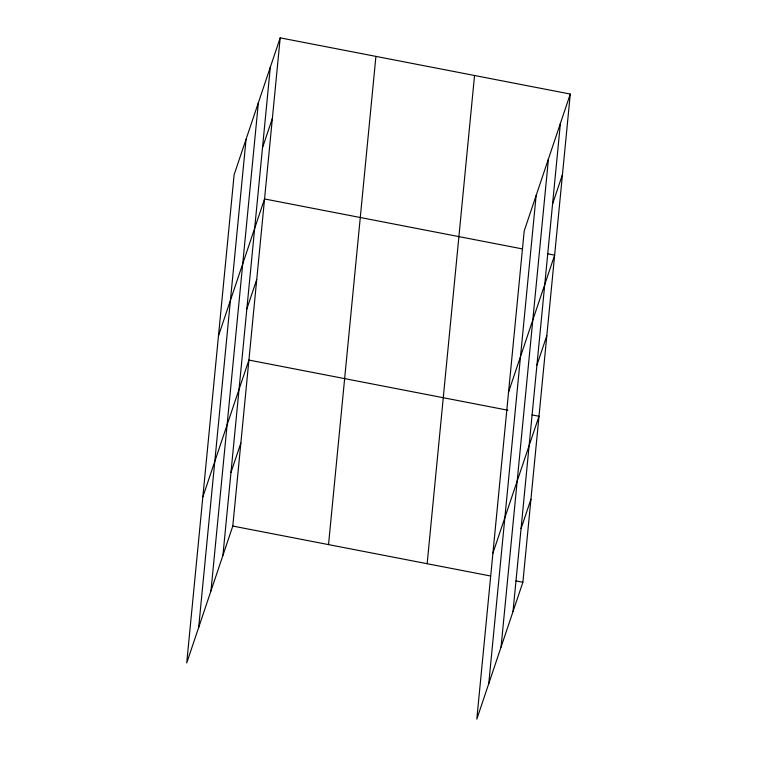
<?xml version="1.0" encoding="UTF-8"?>
<svg xmlns="http://www.w3.org/2000/svg" width="757" height="757" viewBox="0 0 757 757"><rect width="100%" height="100%" fill="white"/><g stroke="black" fill="none" stroke-linecap="round" stroke-linejoin="round"><path stroke-width="1.14" d="M198.675 627.468L246.063 139.26M210.976 590.895L258.374 102.687M222.918 555.411L270.315 67.203M280.194 37.85L234.121 174.744L186.724 662.952L232.796 526.058L280.194 37.85L570.276 94.048L522.879 582.256L476.806 719.15L524.204 230.942L570.276 94.048M328.529 544.605L375.917 56.397M427.156 563.71L474.544 75.501M488.757 683.656L536.145 195.448M501.058 647.093L548.456 158.885M513 611.599L560.398 123.391M262.49 147.757L272.369 118.404M218.48 335.853L264.553 198.959L522.339 248.902M246.858 308.865L256.727 279.513M202.838 496.961L248.911 360.067L507.852 410.228M230.98 472.415L240.858 443.063M552.582 203.945L562.451 174.602M508.562 392.05L554.635 255.156L547.718 253.813M536.94 365.054L546.809 335.711M492.921 553.159L538.993 416.265L532.076 414.921M521.062 528.604L530.941 499.26M232.796 526.058L490.583 576.001M515.962 580.912L522.879 582.256"/></g></svg>
